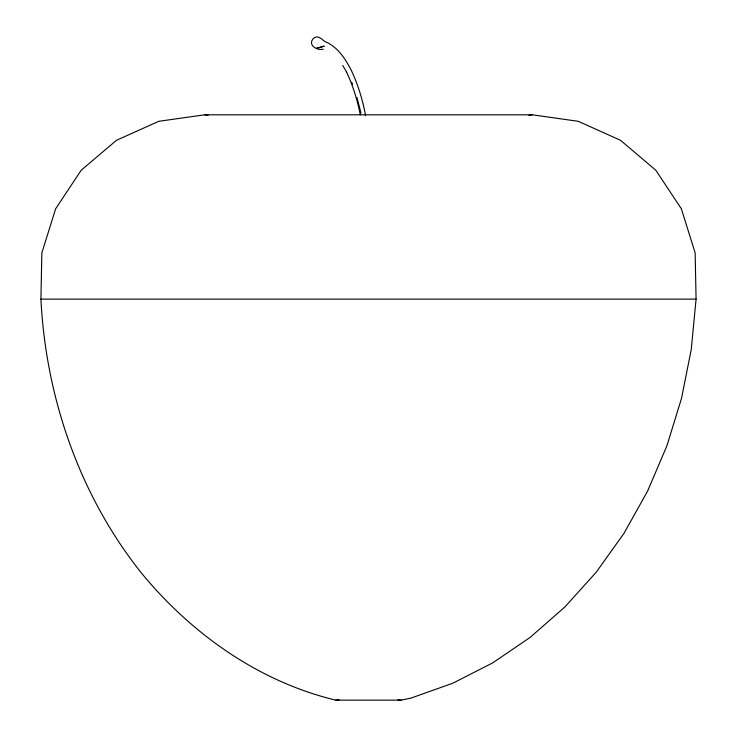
<?xml version="1.0" encoding="UTF-8"?>
<svg xmlns="http://www.w3.org/2000/svg" width="737" height="737" viewBox="0 0 737 737"><rect width="100%" height="100%" fill="white"/><g stroke="black" fill="none" stroke-linecap="round" stroke-linejoin="round"><path stroke-width="1.11" d="M40.922 299.13L41.852 252.911L55.643 208.783L81.208 170.219L116.52 140.27L158.805 121.301L204.711 114.806L532.289 114.806L578.195 121.301L620.48 140.27L655.792 170.219L681.356 208.783L695.148 252.911L696.078 299.13L691.288 349.246L681.513 398.376L666.893 445.867L647.62 491.063L623.963 533.367L596.233 572.207L564.809 607.048L530.106 637.422L492.611 662.932L452.813 683.217L411.255 698.013L401.214 700.15L335.786 700.15C258.475 681.624 190.69 633.276 140.767 572.207C79.393 494.739 45.86 397.455 40.922 299.13L696.078 299.13M528.936 115.285L532.289 114.806M335.786 700.15L339.048 699.745M397.952 699.745L401.214 700.15M323.294 49.204C315.97 50.881 306.656 43.944 314.404 37.578C318.402 35.164 321.986 39.522 324.953 41.567C337.288 46.542 344.934 58.177 350.867 69.481L351.107 69.904C357.979 84.414 362.687 99.891 365.607 115.663M204.711 114.806L208.064 115.285M342.723 65.4L346.666 72.272L346.427 71.858C352.922 85.52 357.399 100.066 360.31 114.889M351.669 82.268L352.581 84.368M360.973 113.093L356.984 97.542M324.096 46.173L316.643 48.292L324.096 46.173"/></g></svg>
